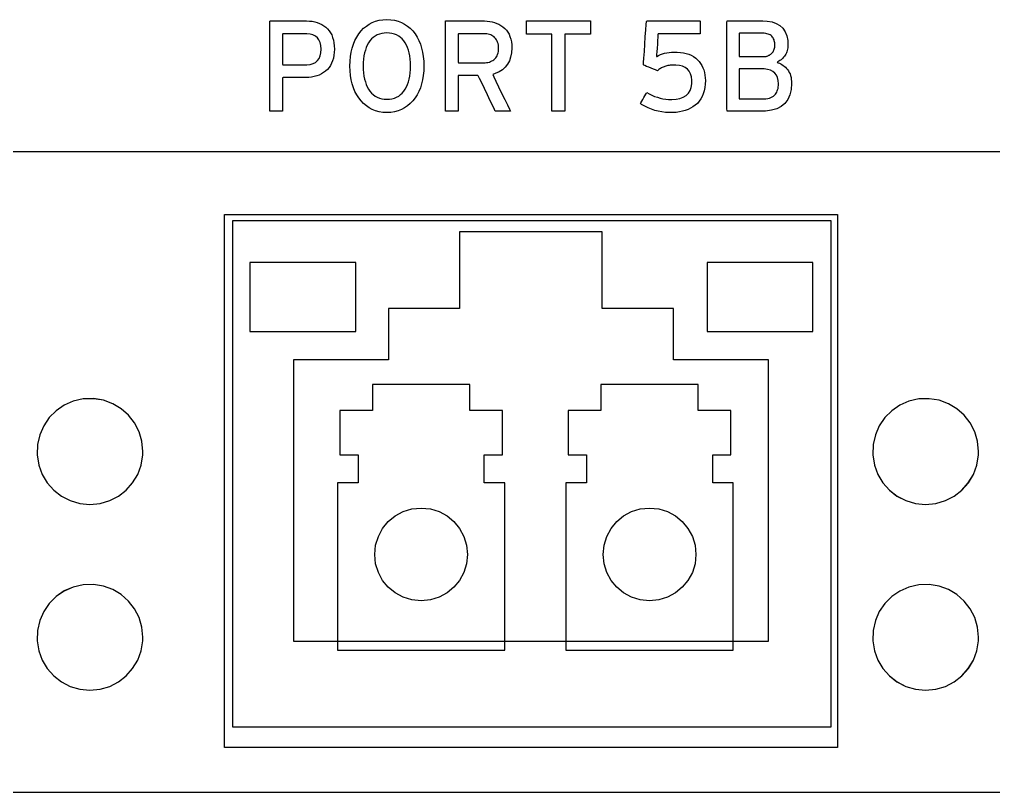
# Model space of a CAD drawing. Extents: x 1 to 47.7, y 0.2 to 33.3.
# Drawn here: x 39.518 to 40.567, y 12.679 to 13.511 of the extents above; entities that cross this region are included whole.
import ezdxf

# ---------------------------------------------------------------- set-up
doc = ezdxf.new("R2010")
doc.units = 0
doc.header["$MEASUREMENT"] = 0
for name, color, linetype in [('2_1__NONE__X', 7, 'CONTINUOUS'), ('2_2__PORTS_5A___5B_WPTP__2', 7, 'CONTINUOUS'), ('2_3__PORTS_5A___5B_WPTP__2', 7, 'CONTINUOUS'), ('2_4__PORTS_5A___5B_WPTP__1', 7, 'CONTINUOUS'), ('2_5__PORTS_5C___5D__2__10-', 7, 'CONTINUOUS'), ('2_6__PORTS_5C___5D__2__100', 7, 'CONTINUOUS'), ('2_7__PORTS_5C___5D__1__10-', 7, 'CONTINUOUS'), ('4_0_____DWG', 7, 'CONTINUOUS')]:
    doc.layers.add(name, color=color, linetype=linetype)

msp = doc.modelspace()

# ---------------------------------------------------------------- linework, layer by layer
at = {"layer": '2_1__NONE__X'}
for points in [[(39.4629, 13.3686), (39.6109, 13.3686), (39.7654, 13.3686), (39.9251, 13.3686), (40.0887, 13.3686), (40.4226, 13.3686), (40.7565, 13.3686)], [(40.7565, 12.6786), (40.4226, 12.6786), (40.0887, 12.6786), (39.9251, 12.6786), (39.7654, 12.6786), (39.6109, 12.6786), (39.4629, 12.6786)]]:
    msp.add_lwpolyline(points, dxfattribs=at)
at = {"layer": '2_2__PORTS_5A___5B_WPTP__2'}
for points in [[(40.3991, 13.3011), (40.3991, 12.727), (39.739, 12.727), (39.739, 13.3011), (40.3991, 13.3011)], [(40.2226, 13.1445), (40.2226, 13.1996), (40.1458, 13.1996), (40.1458, 13.2823), (39.9922, 13.2823), (39.9922, 13.1996), (39.9155, 13.1996), (39.9155, 13.1445), (39.8131, 13.1445), (39.8131, 12.8414), (40.3249, 12.8414), (40.3249, 13.1445), (40.2226, 13.1445)], [(39.7663, 13.2491), (39.7663, 13.1748), (39.8803, 13.1748), (39.8803, 13.2491), (39.7663, 13.2491)], [(40.2586, 13.2491), (40.2586, 13.1748), (40.3726, 13.1748), (40.3726, 13.2491), (40.2586, 13.2491)]]:
    msp.add_lwpolyline(points, dxfattribs=at)
for points in [[(39.651, 13.0458), (39.65, 13.0568), (39.6469, 13.0671), (39.642, 13.0765), (39.6356, 13.0848), (39.6277, 13.0918), (39.6186, 13.0972), (39.6086, 13.1009), (39.5978, 13.1027), (39.5866, 13.1023), (39.576, 13.0999), (39.5663, 13.0956), (39.5576, 13.0896), (39.5502, 13.0822), (39.5442, 13.0735), (39.5399, 13.0638), (39.5375, 13.0532), (39.5371, 13.042), (39.5389, 13.0312), (39.5426, 13.0211), (39.548, 13.0121), (39.555, 13.0042), (39.5633, 12.9978), (39.5727, 12.9929), (39.583, 12.9898), (39.594, 12.9887), (39.6051, 12.9898), (39.6154, 12.9929), (39.6248, 12.9978), (39.6331, 13.0042), (39.64, 13.0121), (39.6455, 13.0211), (39.6492, 13.0312), (39.6509, 13.042), (39.651, 13.0458), (39.651, 13.0458), (39.651, 13.0458), (39.651, 13.0458), (39.651, 13.0458), (39.651, 13.0458), (39.651, 13.0458), (39.651, 13.0458), (39.651, 13.0458), (39.651, 13.0458), (39.651, 13.0458), (39.651, 13.0458), (39.651, 13.0458), (39.651, 13.0458), (39.651, 13.0458), (39.651, 13.0458)], [(39.651, 12.8458), (39.65, 12.8568), (39.6469, 12.8671), (39.642, 12.8765), (39.6356, 12.8848), (39.6277, 12.8918), (39.6186, 12.8972), (39.6086, 12.9009), (39.5978, 12.9026), (39.5866, 12.9023), (39.576, 12.8998), (39.5663, 12.8956), (39.5576, 12.8896), (39.5502, 12.8822), (39.5442, 12.8735), (39.5399, 12.8638), (39.5375, 12.8532), (39.5371, 12.842), (39.5389, 12.8312), (39.5426, 12.8211), (39.548, 12.8121), (39.555, 12.8042), (39.5633, 12.7978), (39.5727, 12.7929), (39.583, 12.7898), (39.594, 12.7888), (39.6051, 12.7898), (39.6154, 12.7929), (39.6248, 12.7978), (39.6331, 12.8042), (39.64, 12.8121), (39.6455, 12.8211), (39.6492, 12.8312), (39.6509, 12.842), (39.651, 12.8458), (39.651, 12.8458), (39.651, 12.8458), (39.651, 12.8458), (39.651, 12.8458), (39.651, 12.8458), (39.651, 12.8458), (39.651, 12.8458), (39.651, 12.8458), (39.651, 12.8458), (39.651, 12.8458), (39.651, 12.8458), (39.651, 12.8458), (39.651, 12.8458), (39.651, 12.8458), (39.651, 12.8458)]]:
    msp.add_lwpolyline(points, close=True, dxfattribs=at)
at = {"layer": '2_3__PORTS_5A___5B_WPTP__2'}
for points in [[(40.3925, 13.2941), (39.7477, 13.2941), (39.7477, 12.7494), (40.3925, 12.7494), (40.3925, 13.2941)], [(40.0187, 13.0119), (40.0187, 13.042), (40.0382, 13.042), (40.0382, 13.0899), (40.0032, 13.0899), (40.0032, 13.118), (39.8982, 13.118), (39.8982, 13.0899), (39.8632, 13.0899), (39.8632, 13.042), (39.8827, 13.042), (39.8827, 13.0119), (39.8607, 13.0119), (39.8607, 12.8319), (40.0407, 12.8319), (40.0407, 13.0119), (40.0187, 13.0119)], [(40.2647, 13.0119), (40.2647, 13.042), (40.2842, 13.042), (40.2842, 13.0899), (40.2492, 13.0899), (40.2492, 13.118), (40.1442, 13.118), (40.1442, 13.0899), (40.1092, 13.0899), (40.1092, 13.042), (40.1287, 13.042), (40.1287, 13.0119), (40.1067, 13.0119), (40.1067, 12.8319), (40.2867, 12.8319), (40.2867, 13.0119), (40.2647, 13.0119)]]:
    msp.add_lwpolyline(points, dxfattribs=at)
for points in [[(39.651, 13.0457), (39.6499, 13.0568), (39.6469, 13.0671), (39.642, 13.0765), (39.6355, 13.0848), (39.6277, 13.0918), (39.6186, 13.0972), (39.6086, 13.1009), (39.5977, 13.1026), (39.5866, 13.1023), (39.576, 13.0999), (39.5663, 13.0956), (39.5576, 13.0896), (39.5502, 13.0822), (39.5442, 13.0735), (39.5399, 13.0638), (39.5375, 13.0532), (39.5371, 13.042), (39.5389, 13.0312), (39.5426, 13.0211), (39.548, 13.0121), (39.555, 13.0042), (39.5632, 12.9978), (39.5726, 12.9929), (39.583, 12.9898), (39.594, 12.9887), (39.605, 12.9898), (39.6154, 12.9929), (39.6248, 12.9978), (39.6331, 13.0042), (39.64, 13.0121), (39.6454, 13.0211), (39.6491, 13.0312), (39.6509, 13.042), (39.651, 13.0457), (39.651, 13.0457), (39.651, 13.0457), (39.651, 13.0457), (39.651, 13.0457), (39.651, 13.0457), (39.651, 13.0457), (39.651, 13.0457), (39.651, 13.0457), (39.651, 13.0457), (39.651, 13.0457), (39.651, 13.0457), (39.651, 13.0457), (39.651, 13.0457), (39.651, 13.0457), (39.651, 13.0457)], [(39.9507, 12.8849), (39.9406, 12.8859), (39.9312, 12.8889), (39.9227, 12.8935), (39.9153, 12.8996), (39.9092, 12.907), (39.9046, 12.9155), (39.9017, 12.9249), (39.9007, 12.9349), (39.9017, 12.945), (39.9046, 12.9544), (39.9092, 12.9629), (39.9153, 12.9703), (39.9227, 12.9764), (39.9312, 12.981), (39.9406, 12.9839), (39.9507, 12.9849), (39.9608, 12.9839), (39.9701, 12.981), (39.9786, 12.9764), (39.986, 12.9703), (39.9921, 12.9629), (39.9967, 12.9544), (39.9997, 12.945), (40.0007, 12.9349), (39.9997, 12.9249), (39.9967, 12.9155), (39.9921, 12.907), (39.986, 12.8996), (39.9786, 12.8935), (39.9701, 12.8889), (39.9608, 12.8859)], [(40.1967, 12.8849), (40.1866, 12.8859), (40.1772, 12.8889), (40.1687, 12.8935), (40.1613, 12.8996), (40.1552, 12.907), (40.1506, 12.9155), (40.1477, 12.9249), (40.1467, 12.9349), (40.1477, 12.945), (40.1506, 12.9544), (40.1552, 12.9629), (40.1613, 12.9703), (40.1687, 12.9764), (40.1772, 12.981), (40.1866, 12.9839), (40.1967, 12.9849), (40.2067, 12.9839), (40.2161, 12.981), (40.2246, 12.9764), (40.232, 12.9703), (40.2381, 12.9629), (40.2428, 12.9544), (40.2457, 12.945), (40.2467, 12.9349), (40.2457, 12.9249), (40.2428, 12.9155), (40.2381, 12.907), (40.232, 12.8996), (40.2246, 12.8935), (40.2161, 12.8889), (40.2067, 12.8859)], [(39.651, 12.8458), (39.6499, 12.8568), (39.6469, 12.8671), (39.642, 12.8765), (39.6355, 12.8848), (39.6277, 12.8918), (39.6186, 12.8972), (39.6086, 12.9009), (39.5977, 12.9026), (39.5866, 12.9023), (39.576, 12.8998), (39.5663, 12.8955), (39.5576, 12.8896), (39.5502, 12.8822), (39.5442, 12.8735), (39.5399, 12.8638), (39.5375, 12.8532), (39.5371, 12.842), (39.5389, 12.8312), (39.5426, 12.8211), (39.548, 12.8121), (39.555, 12.8042), (39.5632, 12.7978), (39.5726, 12.7929), (39.583, 12.7898), (39.594, 12.7888), (39.605, 12.7898), (39.6154, 12.7929), (39.6248, 12.7978), (39.6331, 12.8042), (39.64, 12.8121), (39.6454, 12.8211), (39.6491, 12.8312), (39.6509, 12.842), (39.651, 12.8458), (39.651, 12.8458), (39.651, 12.8458), (39.651, 12.8458), (39.651, 12.8458), (39.651, 12.8458), (39.651, 12.8458), (39.651, 12.8458), (39.651, 12.8458), (39.651, 12.8458), (39.651, 12.8458), (39.651, 12.8458), (39.651, 12.8458), (39.651, 12.8458), (39.651, 12.8458), (39.651, 12.8458)]]:
    msp.add_lwpolyline(points, close=True, dxfattribs=at)
at = {"layer": '2_4__PORTS_5A___5B_WPTP__1'}
for points in [[(40.3991, 13.3011), (40.3991, 12.727), (39.739, 12.727), (39.739, 13.3011), (40.3991, 13.3011)], [(40.2226, 13.1445), (40.2226, 13.1996), (40.1458, 13.1996), (40.1458, 13.2823), (39.9922, 13.2823), (39.9922, 13.1996), (39.9155, 13.1996), (39.9155, 13.1445), (39.8131, 13.1445), (39.8131, 12.8414), (40.3249, 12.8414), (40.3249, 13.1445), (40.2226, 13.1445)], [(39.7663, 13.2491), (39.7663, 13.1748), (39.8803, 13.1748), (39.8803, 13.2491), (39.7663, 13.2491)], [(40.2586, 13.2491), (40.2586, 13.1748), (40.3726, 13.1748), (40.3726, 13.2491), (40.2586, 13.2491)]]:
    msp.add_lwpolyline(points, dxfattribs=at)
for points in [[(39.651, 13.0458), (39.65, 13.0568), (39.6469, 13.0671), (39.642, 13.0765), (39.6356, 13.0848), (39.6277, 13.0918), (39.6186, 13.0972), (39.6086, 13.1009), (39.5978, 13.1027), (39.5866, 13.1023), (39.576, 13.0999), (39.5663, 13.0956), (39.5576, 13.0896), (39.5502, 13.0822), (39.5442, 13.0735), (39.5399, 13.0638), (39.5375, 13.0532), (39.5371, 13.042), (39.5389, 13.0312), (39.5426, 13.0211), (39.548, 13.0121), (39.555, 13.0042), (39.5633, 12.9978), (39.5727, 12.9929), (39.583, 12.9898), (39.594, 12.9887), (39.6051, 12.9898), (39.6154, 12.9929), (39.6248, 12.9978), (39.6331, 13.0042), (39.64, 13.0121), (39.6455, 13.0211), (39.6492, 13.0312), (39.6509, 13.042), (39.651, 13.0458), (39.651, 13.0458), (39.651, 13.0458), (39.651, 13.0458), (39.651, 13.0458), (39.651, 13.0458), (39.651, 13.0458), (39.651, 13.0458), (39.651, 13.0458), (39.651, 13.0458), (39.651, 13.0458), (39.651, 13.0458), (39.651, 13.0458), (39.651, 13.0458), (39.651, 13.0458), (39.651, 13.0458)], [(39.651, 12.8458), (39.65, 12.8568), (39.6469, 12.8671), (39.642, 12.8765), (39.6356, 12.8848), (39.6277, 12.8918), (39.6186, 12.8972), (39.6086, 12.9009), (39.5978, 12.9026), (39.5866, 12.9023), (39.576, 12.8998), (39.5663, 12.8956), (39.5576, 12.8896), (39.5502, 12.8822), (39.5442, 12.8735), (39.5399, 12.8638), (39.5375, 12.8532), (39.5371, 12.842), (39.5389, 12.8312), (39.5426, 12.8211), (39.548, 12.8121), (39.555, 12.8042), (39.5633, 12.7978), (39.5727, 12.7929), (39.583, 12.7898), (39.594, 12.7888), (39.6051, 12.7898), (39.6154, 12.7929), (39.6248, 12.7978), (39.6331, 12.8042), (39.64, 12.8121), (39.6455, 12.8211), (39.6492, 12.8312), (39.6509, 12.842), (39.651, 12.8458), (39.651, 12.8458), (39.651, 12.8458), (39.651, 12.8458), (39.651, 12.8458), (39.651, 12.8458), (39.651, 12.8458), (39.651, 12.8458), (39.651, 12.8458), (39.651, 12.8458), (39.651, 12.8458), (39.651, 12.8458), (39.651, 12.8458), (39.651, 12.8458), (39.651, 12.8458), (39.651, 12.8458)]]:
    msp.add_lwpolyline(points, close=True, dxfattribs=at)
at = {"layer": '2_5__PORTS_5C___5D__2__10-'}
for points in [[(40.5511, 13.0457), (40.55, 13.0568), (40.5469, 13.0671), (40.542, 13.0765), (40.5356, 13.0848), (40.5277, 13.0918), (40.5187, 13.0972), (40.5086, 13.1009), (40.4978, 13.1026), (40.4866, 13.1023), (40.476, 13.0999), (40.4663, 13.0956), (40.4576, 13.0896), (40.4502, 13.0822), (40.4442, 13.0735), (40.4399, 13.0638), (40.4375, 13.0532), (40.4372, 13.042), (40.4389, 13.0312), (40.4426, 13.0211), (40.448, 13.0121), (40.455, 13.0042), (40.4633, 12.9978), (40.4727, 12.9929), (40.483, 12.9898), (40.494, 12.9887), (40.5051, 12.9898), (40.5154, 12.9929), (40.5248, 12.9978), (40.5331, 13.0042), (40.5401, 13.0121), (40.5455, 13.0211), (40.5492, 13.0312), (40.5509, 13.042), (40.5511, 13.0457), (40.5511, 13.0457), (40.5511, 13.0457), (40.5511, 13.0457), (40.5511, 13.0457), (40.5511, 13.0457), (40.5511, 13.0457), (40.5511, 13.0457), (40.5511, 13.0457), (40.5511, 13.0457), (40.5511, 13.0457), (40.5511, 13.0457), (40.5511, 13.0457), (40.5511, 13.0457), (40.5511, 13.0457), (40.5511, 13.0457)], [(40.5511, 12.8458), (40.55, 12.8568), (40.5469, 12.8671), (40.542, 12.8765), (40.5356, 12.8848), (40.5277, 12.8918), (40.5187, 12.8972), (40.5086, 12.9009), (40.4978, 12.9026), (40.4866, 12.9023), (40.476, 12.8998), (40.4663, 12.8955), (40.4576, 12.8896), (40.4502, 12.8822), (40.4442, 12.8735), (40.4399, 12.8638), (40.4375, 12.8532), (40.4372, 12.842), (40.4389, 12.8312), (40.4426, 12.8211), (40.448, 12.8121), (40.455, 12.8042), (40.4633, 12.7978), (40.4727, 12.7929), (40.483, 12.7898), (40.494, 12.7888), (40.5051, 12.7898), (40.5154, 12.7929), (40.5248, 12.7978), (40.5331, 12.8042), (40.5401, 12.8121), (40.5455, 12.8211), (40.5492, 12.8312), (40.5509, 12.842), (40.5511, 12.8458), (40.5511, 12.8458), (40.5511, 12.8458), (40.5511, 12.8458), (40.5511, 12.8458), (40.5511, 12.8458), (40.5511, 12.8458), (40.5511, 12.8458), (40.5511, 12.8458), (40.5511, 12.8458), (40.5511, 12.8458), (40.5511, 12.8458), (40.5511, 12.8458), (40.5511, 12.8458), (40.5511, 12.8458), (40.5511, 12.8458)]]:
    msp.add_lwpolyline(points, close=True, dxfattribs=at)
at = {"layer": '2_6__PORTS_5C___5D__2__100'}
for points in [[(40.551, 13.0457), (40.55, 13.0568), (40.5469, 13.0671), (40.542, 13.0765), (40.5355, 13.0848), (40.5277, 13.0918), (40.5186, 13.0972), (40.5086, 13.1009), (40.4978, 13.1026), (40.4866, 13.1023), (40.476, 13.0999), (40.4663, 13.0956), (40.4576, 13.0896), (40.4502, 13.0822), (40.4442, 13.0735), (40.4399, 13.0638), (40.4375, 13.0532), (40.4371, 13.042), (40.4389, 13.0312), (40.4426, 13.0211), (40.448, 13.0121), (40.455, 13.0042), (40.4632, 12.9978), (40.4726, 12.9929), (40.483, 12.9898), (40.494, 12.9887), (40.5051, 12.9898), (40.5154, 12.9929), (40.5248, 12.9978), (40.5331, 13.0042), (40.54, 13.0121), (40.5455, 13.0211), (40.5491, 13.0312), (40.5509, 13.042), (40.551, 13.0457), (40.551, 13.0457), (40.551, 13.0457), (40.551, 13.0457), (40.551, 13.0457), (40.551, 13.0457), (40.551, 13.0457), (40.551, 13.0457), (40.551, 13.0457), (40.551, 13.0457), (40.551, 13.0457), (40.551, 13.0457), (40.551, 13.0457), (40.551, 13.0457), (40.551, 13.0457), (40.551, 13.0457)], [(40.551, 12.8458), (40.55, 12.8568), (40.5469, 12.8671), (40.542, 12.8765), (40.5355, 12.8848), (40.5277, 12.8918), (40.5186, 12.8972), (40.5086, 12.9009), (40.4978, 12.9026), (40.4866, 12.9023), (40.476, 12.8998), (40.4663, 12.8955), (40.4576, 12.8896), (40.4502, 12.8822), (40.4442, 12.8735), (40.4399, 12.8638), (40.4375, 12.8532), (40.4371, 12.842), (40.4389, 12.8312), (40.4426, 12.8211), (40.448, 12.8121), (40.455, 12.8042), (40.4632, 12.7978), (40.4726, 12.7929), (40.483, 12.7898), (40.494, 12.7888), (40.5051, 12.7898), (40.5154, 12.7929), (40.5248, 12.7978), (40.5331, 12.8042), (40.54, 12.8121), (40.5455, 12.8211), (40.5491, 12.8312), (40.5509, 12.842), (40.551, 12.8458), (40.551, 12.8458), (40.551, 12.8458), (40.551, 12.8458), (40.551, 12.8458), (40.551, 12.8458), (40.551, 12.8458), (40.551, 12.8458), (40.551, 12.8458), (40.551, 12.8458), (40.551, 12.8458), (40.551, 12.8458), (40.551, 12.8458), (40.551, 12.8458), (40.551, 12.8458), (40.551, 12.8458)]]:
    msp.add_lwpolyline(points, close=True, dxfattribs=at)
at = {"layer": '2_7__PORTS_5C___5D__1__10-'}
for points in [[(40.551, 13.0457), (40.55, 13.0568), (40.5469, 13.0671), (40.542, 13.0765), (40.5355, 13.0848), (40.5277, 13.0918), (40.5186, 13.0972), (40.5086, 13.1009), (40.4978, 13.1026), (40.4866, 13.1023), (40.476, 13.0999), (40.4663, 13.0956), (40.4576, 13.0896), (40.4502, 13.0822), (40.4442, 13.0735), (40.4399, 13.0638), (40.4375, 13.0532), (40.4371, 13.042), (40.4389, 13.0312), (40.4426, 13.0211), (40.448, 13.0121), (40.455, 13.0042), (40.4632, 12.9978), (40.4726, 12.9929), (40.483, 12.9898), (40.494, 12.9887), (40.5051, 12.9898), (40.5154, 12.9929), (40.5248, 12.9978), (40.5331, 13.0042), (40.54, 13.0121), (40.5455, 13.0211), (40.5491, 13.0312), (40.5509, 13.042), (40.551, 13.0457), (40.551, 13.0457), (40.551, 13.0457), (40.551, 13.0457), (40.551, 13.0457), (40.551, 13.0457), (40.551, 13.0457), (40.551, 13.0457), (40.551, 13.0457), (40.551, 13.0457), (40.551, 13.0457), (40.551, 13.0457), (40.551, 13.0457), (40.551, 13.0457), (40.551, 13.0457), (40.551, 13.0457)], [(40.551, 12.8458), (40.55, 12.8568), (40.5469, 12.8671), (40.542, 12.8765), (40.5355, 12.8848), (40.5277, 12.8918), (40.5186, 12.8972), (40.5086, 12.9009), (40.4978, 12.9026), (40.4866, 12.9023), (40.476, 12.8998), (40.4663, 12.8955), (40.4576, 12.8896), (40.4502, 12.8822), (40.4442, 12.8735), (40.4399, 12.8638), (40.4375, 12.8532), (40.4371, 12.842), (40.4389, 12.8312), (40.4426, 12.8211), (40.448, 12.8121), (40.455, 12.8042), (40.4632, 12.7978), (40.4726, 12.7929), (40.483, 12.7898), (40.494, 12.7888), (40.5051, 12.7898), (40.5154, 12.7929), (40.5248, 12.7978), (40.5331, 12.8042), (40.54, 12.8121), (40.5455, 12.8211), (40.5491, 12.8312), (40.5509, 12.842), (40.551, 12.8458), (40.551, 12.8458), (40.551, 12.8458), (40.551, 12.8458), (40.551, 12.8458), (40.551, 12.8458), (40.551, 12.8458), (40.551, 12.8458), (40.551, 12.8458), (40.551, 12.8458), (40.551, 12.8458), (40.551, 12.8458), (40.551, 12.8458), (40.551, 12.8458), (40.551, 12.8458), (40.551, 12.8458)]]:
    msp.add_lwpolyline(points, close=True, dxfattribs=at)
at = {"layer": '4_0_____DWG'}
for points in [[(39.8574, 13.4789), (39.8572, 13.4755), (39.8568, 13.4723), (39.8562, 13.4693), (39.8554, 13.4665), (39.8543, 13.4639), (39.853, 13.4614), (39.8515, 13.4592), (39.8497, 13.4572), (39.8477, 13.4554), (39.8456, 13.4537), (39.8433, 13.4523), (39.8409, 13.4511), (39.8383, 13.4502), (39.8356, 13.4494), (39.8327, 13.4488), (39.8297, 13.4485), (39.8265, 13.4484), (39.8254, 13.4484), (39.8231, 13.4484), (39.8196, 13.4484), (39.8155, 13.4484), (39.8112, 13.4484), (39.8072, 13.4484), (39.804, 13.4484), (39.802, 13.4484), (39.8015, 13.4482), (39.8015, 13.446), (39.8015, 13.4417), (39.8015, 13.4361), (39.8015, 13.4299), (39.8015, 13.4237), (39.8015, 13.4182), (39.8015, 13.4141), (39.8015, 13.4122), (39.8012, 13.4121), (39.8, 13.4121), (39.7981, 13.4121), (39.7958, 13.4121), (39.7934, 13.4121), (39.7911, 13.4121), (39.7893, 13.4121), (39.788, 13.4121), (39.7877, 13.4123), (39.7877, 13.4175), (39.7877, 13.4284), (39.7877, 13.4431), (39.7877, 13.4598), (39.7877, 13.4766), (39.7877, 13.4916), (39.7877, 13.503), (39.7877, 13.5089), (39.7884, 13.5093), (39.7916, 13.5093), (39.7968, 13.5093), (39.8032, 13.5093), (39.8101, 13.5093), (39.8167, 13.5093), (39.8222, 13.5093), (39.8259, 13.5093), (39.8274, 13.5093), (39.8305, 13.5092), (39.8334, 13.5089), (39.8361, 13.5083), (39.8387, 13.5076), (39.8412, 13.5067), (39.8436, 13.5055), (39.8458, 13.5042), (39.8479, 13.5026), (39.8498, 13.5008), (39.8516, 13.4988), (39.8531, 13.4966), (39.8544, 13.4942), (39.8554, 13.4915), (39.8562, 13.4887), (39.8568, 13.4856), (39.8572, 13.4824)], [(39.9537, 13.4608), (39.9535, 13.4556), (39.953, 13.4507), (39.9523, 13.446), (39.9512, 13.4416), (39.9499, 13.4374), (39.9483, 13.4335), (39.9464, 13.4298), (39.9442, 13.4264), (39.9417, 13.4232), (39.939, 13.4203), (39.936, 13.4178), (39.9329, 13.4156), (39.9295, 13.4139), (39.9259, 13.4125), (39.922, 13.4115), (39.918, 13.4108), (39.9137, 13.4106), (39.9095, 13.4108), (39.9055, 13.4115), (39.9017, 13.4125), (39.8981, 13.4139), (39.8948, 13.4156), (39.8917, 13.4178), (39.8888, 13.4203), (39.8861, 13.4232), (39.8836, 13.4264), (39.8813, 13.4298), (39.8794, 13.4335), (39.8777, 13.4374), (39.8764, 13.4416), (39.8753, 13.446), (39.8746, 13.4507), (39.8741, 13.4556), (39.8739, 13.4608), (39.8741, 13.4659), (39.8746, 13.4709), (39.8753, 13.4756), (39.8764, 13.48), (39.8777, 13.4842), (39.8794, 13.4882), (39.8813, 13.4919), (39.8836, 13.4953), (39.8861, 13.4985), (39.8888, 13.5014), (39.8917, 13.5038), (39.8948, 13.5059), (39.8981, 13.5077), (39.9017, 13.509), (39.9055, 13.51), (39.9095, 13.5106), (39.9137, 13.5109), (39.918, 13.5106), (39.922, 13.51), (39.9259, 13.509), (39.9295, 13.5077), (39.9329, 13.5059), (39.936, 13.5038), (39.939, 13.5014), (39.9417, 13.4985), (39.9442, 13.4953), (39.9464, 13.4919), (39.9483, 13.4882), (39.9499, 13.4842), (39.9512, 13.48), (39.9523, 13.4756), (39.953, 13.4709), (39.9535, 13.4659)], [(40.0484, 13.4803), (40.048, 13.4751), (40.0471, 13.4704), (40.0457, 13.4663), (40.0438, 13.4626), (40.0413, 13.4594), (40.0382, 13.4567), (40.0347, 13.4544), (40.0306, 13.4527), (40.0278, 13.4517), (40.029, 13.4492), (40.0312, 13.4446), (40.0341, 13.4385), (40.0374, 13.4317), (40.0407, 13.4249), (40.0436, 13.4189), (40.0458, 13.4145), (40.0468, 13.4123), (40.0466, 13.4121), (40.0452, 13.4121), (40.043, 13.4121), (40.0404, 13.4121), (40.0376, 13.4121), (40.0349, 13.4121), (40.0326, 13.4121), (40.0311, 13.4121), (40.0306, 13.4121), (40.0298, 13.4138), (40.0278, 13.4178), (40.0251, 13.4234), (40.022, 13.4298), (40.0188, 13.4365), (40.0159, 13.4425), (40.0135, 13.4473), (40.0122, 13.4502), (40.0118, 13.4506), (40.0103, 13.4506), (40.0078, 13.4506), (40.0045, 13.4506), (40.0008, 13.4506), (39.9972, 13.4506), (39.9941, 13.4506), (39.9918, 13.4506), (39.9907, 13.4506), (39.9907, 13.4496), (39.9907, 13.4462), (39.9907, 13.441), (39.9907, 13.4347), (39.9907, 13.428), (39.9907, 13.4217), (39.9907, 13.4165), (39.9907, 13.4131), (39.9907, 13.4121), (39.99, 13.4121), (39.9885, 13.4121), (39.9864, 13.4121), (39.9841, 13.4121), (39.9817, 13.4121), (39.9796, 13.4121), (39.9779, 13.4121), (39.977, 13.4121), (39.9769, 13.4133), (39.9769, 13.4204), (39.9769, 13.4325), (39.9769, 13.4478), (39.9769, 13.4646), (39.9769, 13.4809), (39.9769, 13.495), (39.9769, 13.5051), (39.9769, 13.5093), (39.9781, 13.5093), (39.982, 13.5093), (39.9878, 13.5093), (39.9946, 13.5093), (40.0017, 13.5093), (40.0084, 13.5093), (40.0138, 13.5093), (40.0173, 13.5093), (40.0189, 13.5093), (40.0218, 13.5092), (40.0246, 13.5088), (40.0272, 13.5083), (40.0298, 13.5076), (40.0322, 13.5067), (40.0345, 13.5057), (40.0367, 13.5044), (40.0388, 13.503), (40.0408, 13.5013), (40.0425, 13.4994), (40.0441, 13.4973), (40.0454, 13.495), (40.0464, 13.4925), (40.0473, 13.4898), (40.0479, 13.4868), (40.0483, 13.4836)], [(40.2568, 13.4451), (40.2566, 13.4412), (40.2562, 13.4376), (40.2555, 13.4342), (40.2546, 13.431), (40.2534, 13.428), (40.2519, 13.4253), (40.2502, 13.4229), (40.2482, 13.4206), (40.246, 13.4186), (40.2435, 13.4169), (40.2409, 13.4153), (40.2382, 13.414), (40.2352, 13.4129), (40.2321, 13.412), (40.2288, 13.4113), (40.2254, 13.4108), (40.2217, 13.4106), (40.2179, 13.4106), (40.2139, 13.4108), (40.21, 13.4113), (40.2061, 13.4121), (40.2024, 13.413), (40.1987, 13.4143), (40.1951, 13.4158), (40.1915, 13.4175), (40.188, 13.4195), (40.187, 13.4204), (40.1875, 13.4213), (40.1884, 13.4228), (40.1894, 13.4247), (40.1906, 13.4268), (40.1917, 13.4288), (40.1927, 13.4305), (40.1934, 13.4317), (40.1937, 13.4322), (40.1963, 13.4308), (40.1992, 13.4294), (40.2022, 13.4281), (40.2052, 13.4271), (40.2082, 13.4262), (40.2112, 13.4256), (40.2143, 13.4251), (40.2173, 13.4248), (40.2206, 13.4247), (40.2253, 13.4251), (40.2295, 13.4259), (40.233, 13.4273), (40.236, 13.4292), (40.2385, 13.4315), (40.2403, 13.4344), (40.2416, 13.4377), (40.2423, 13.4416), (40.2424, 13.4457), (40.2419, 13.4493), (40.2409, 13.4525), (40.2395, 13.4552), (40.2376, 13.4574), (40.2352, 13.4592), (40.2323, 13.4605), (40.229, 13.4614), (40.2252, 13.4618), (40.2226, 13.4618), (40.2213, 13.4618), (40.2201, 13.4617), (40.2188, 13.4616), (40.2177, 13.4614), (40.2165, 13.4613), (40.2154, 13.461), (40.2143, 13.4607), (40.2133, 13.4604), (40.2123, 13.46), (40.2113, 13.4596), (40.2104, 13.4592), (40.2095, 13.4587), (40.2086, 13.4581), (40.2077, 13.4576), (40.2068, 13.457), (40.206, 13.4564), (40.2051, 13.4557), (40.2046, 13.456), (40.2031, 13.4565), (40.201, 13.4574), (40.1986, 13.4584), (40.196, 13.4594), (40.1936, 13.4604), (40.1917, 13.4612), (40.1904, 13.4617), (40.1901, 13.4619), (40.1902, 13.4644), (40.1906, 13.4694), (40.1911, 13.4763), (40.1916, 13.4842), (40.1921, 13.4923), (40.1926, 13.4996), (40.193, 13.5054), (40.1933, 13.5088), (40.1937, 13.5093), (40.1975, 13.5093), (40.2043, 13.5093), (40.213, 13.5093), (40.2228, 13.5093), (40.2325, 13.5093), (40.2411, 13.5093), (40.2476, 13.5093), (40.2509, 13.5093), (40.2512, 13.5091), (40.2512, 13.508), (40.2512, 13.5063), (40.2512, 13.5041), (40.2512, 13.5017), (40.2512, 13.4995), (40.2512, 13.4975), (40.2512, 13.4961), (40.2512, 13.4955), (40.2499, 13.4955), (40.2458, 13.4955), (40.2397, 13.4955), (40.2324, 13.4955), (40.2247, 13.4955), (40.2174, 13.4955), (40.2113, 13.4955), (40.2072, 13.4955), (40.2059, 13.4955), (40.2058, 13.4944), (40.2056, 13.4919), (40.2054, 13.4884), (40.2051, 13.4843), (40.2048, 13.4801), (40.2045, 13.4762), (40.2042, 13.4731), (40.2041, 13.4712), (40.2047, 13.4712), (40.2065, 13.4722), (40.2085, 13.4731), (40.2107, 13.4738), (40.2129, 13.4745), (40.2153, 13.475), (40.2178, 13.4754), (40.2204, 13.4756), (40.2231, 13.4758), (40.2264, 13.4758), (40.2299, 13.4755), (40.2332, 13.475), (40.2362, 13.4743), (40.2391, 13.4734), (40.2417, 13.4723), (40.2442, 13.471), (40.2464, 13.4694), (40.2484, 13.4676), (40.2501, 13.4657), (40.2517, 13.4636), (40.253, 13.4613), (40.2542, 13.459), (40.2551, 13.4565), (40.2559, 13.4538), (40.2564, 13.4511), (40.2567, 13.4482)], [(40.3497, 13.4419), (40.3492, 13.4354), (40.3478, 13.4296), (40.3456, 13.4247), (40.3425, 13.4206), (40.3385, 13.4173), (40.3337, 13.4148), (40.328, 13.4131), (40.3215, 13.4123), (40.3172, 13.4121), (40.3147, 13.4121), (40.3101, 13.4121), (40.3042, 13.4121), (40.2977, 13.4121), (40.2914, 13.4121), (40.2858, 13.4121), (40.2819, 13.4121), (40.2802, 13.4121), (40.2801, 13.4151), (40.2801, 13.4243), (40.2801, 13.4379), (40.2801, 13.4541), (40.2801, 13.4711), (40.2801, 13.4869), (40.2801, 13.4997), (40.2801, 13.5076), (40.2803, 13.5093), (40.2827, 13.5093), (40.2872, 13.5093), (40.2932, 13.5093), (40.2999, 13.5093), (40.3065, 13.5093), (40.3123, 13.5093), (40.3167, 13.5093), (40.3187, 13.5093), (40.3234, 13.5091), (40.3287, 13.5082), (40.3332, 13.5066), (40.3371, 13.5043), (40.3402, 13.5014), (40.3427, 13.4977), (40.3445, 13.4934), (40.3455, 13.4884), (40.3458, 13.4837), (40.3458, 13.4821), (40.3456, 13.4805), (40.3454, 13.479), (40.345, 13.4775), (40.3446, 13.4761), (40.3441, 13.4748), (40.3435, 13.4736), (40.3428, 13.4724), (40.342, 13.4713), (40.3411, 13.4702), (40.3402, 13.4692), (40.3393, 13.4683), (40.3383, 13.4674), (40.3372, 13.4666), (40.3361, 13.4659), (40.3349, 13.4652), (40.334, 13.4646), (40.3354, 13.4642), (40.3367, 13.4637), (40.338, 13.4631), (40.3393, 13.4623), (40.3406, 13.4615), (40.3418, 13.4605), (40.343, 13.4594), (40.3442, 13.4582), (40.3454, 13.4569), (40.3464, 13.4555), (40.3472, 13.4539), (40.348, 13.4523), (40.3486, 13.4505), (40.3491, 13.4485), (40.3494, 13.4464), (40.3496, 13.4443)], [(39.843, 13.4789), (39.8427, 13.4827), (39.8419, 13.486), (39.8406, 13.4888), (39.8389, 13.4912), (39.8368, 13.493), (39.8342, 13.4944), (39.8311, 13.4952), (39.8276, 13.4956), (39.8262, 13.4956), (39.8237, 13.4956), (39.82, 13.4956), (39.8156, 13.4956), (39.811, 13.4956), (39.8068, 13.4956), (39.8035, 13.4956), (39.8017, 13.4956), (39.8015, 13.4951), (39.8015, 13.4923), (39.8015, 13.4876), (39.8015, 13.4819), (39.8015, 13.4758), (39.8015, 13.47), (39.8015, 13.4654), (39.8015, 13.4626), (39.8017, 13.462), (39.8035, 13.462), (39.8068, 13.462), (39.811, 13.462), (39.8156, 13.462), (39.82, 13.462), (39.8237, 13.462), (39.8262, 13.462), (39.8276, 13.4621), (39.8312, 13.4625), (39.8343, 13.4634), (39.837, 13.4647), (39.8391, 13.4666), (39.8408, 13.4689), (39.842, 13.4718), (39.8428, 13.4751)], [(39.9393, 13.4608), (39.9392, 13.4646), (39.9389, 13.4682), (39.9385, 13.4716), (39.9379, 13.4749), (39.9371, 13.4779), (39.9361, 13.4807), (39.9349, 13.4833), (39.9336, 13.4858), (39.9321, 13.488), (39.9304, 13.4899), (39.9285, 13.4916), (39.9265, 13.493), (39.9242, 13.4942), (39.9219, 13.4951), (39.9193, 13.4958), (39.9166, 13.4962), (39.9137, 13.4964), (39.9109, 13.4962), (39.9082, 13.4958), (39.9057, 13.4951), (39.9034, 13.4942), (39.9012, 13.493), (39.8992, 13.4916), (39.8973, 13.4899), (39.8956, 13.488), (39.8941, 13.4858), (39.8927, 13.4833), (39.8916, 13.4807), (39.8906, 13.4779), (39.8897, 13.4749), (39.8891, 13.4716), (39.8886, 13.4682), (39.8884, 13.4646), (39.8883, 13.4608), (39.8884, 13.457), (39.8886, 13.4534), (39.8891, 13.45), (39.8897, 13.4468), (39.8906, 13.4438), (39.8916, 13.441), (39.8927, 13.4384), (39.8941, 13.436), (39.8956, 13.4338), (39.8973, 13.4317), (39.8992, 13.43), (39.9012, 13.4285), (39.9034, 13.4272), (39.9057, 13.4263), (39.9082, 13.4256), (39.9109, 13.4252), (39.9137, 13.4251), (39.9166, 13.4252), (39.9193, 13.4256), (39.9219, 13.4263), (39.9242, 13.4272), (39.9265, 13.4285), (39.9285, 13.43), (39.9304, 13.4317), (39.9321, 13.4338), (39.9336, 13.436), (39.9349, 13.4384), (39.9361, 13.441), (39.9371, 13.4438), (39.9379, 13.4468), (39.9385, 13.45), (39.9389, 13.4534), (39.9392, 13.457)], [(40.0342, 13.4799), (40.0341, 13.4817), (40.0339, 13.4833), (40.0336, 13.4849), (40.0331, 13.4864), (40.0326, 13.4877), (40.0319, 13.489), (40.0311, 13.4901), (40.0302, 13.4911), (40.0292, 13.4921), (40.0281, 13.4929), (40.0269, 13.4937), (40.0256, 13.4943), (40.0243, 13.4948), (40.0228, 13.4952), (40.0213, 13.4954), (40.0196, 13.4956), (40.0181, 13.4956), (40.0168, 13.4956), (40.0137, 13.4956), (40.0095, 13.4956), (40.0048, 13.4956), (39.9999, 13.4956), (39.9956, 13.4956), (39.9924, 13.4956), (39.9908, 13.4956), (39.9907, 13.495), (39.9907, 13.4923), (39.9907, 13.488), (39.9907, 13.4827), (39.9907, 13.4772), (39.9907, 13.4719), (39.9907, 13.4676), (39.9907, 13.4649), (39.9908, 13.4643), (39.9924, 13.4643), (39.9956, 13.4643), (39.9999, 13.4643), (40.0048, 13.4643), (40.0095, 13.4643), (40.0137, 13.4643), (40.0168, 13.4643), (40.0181, 13.4643), (40.0196, 13.4643), (40.0212, 13.4645), (40.0227, 13.4647), (40.0242, 13.4651), (40.0255, 13.4656), (40.0268, 13.4662), (40.028, 13.4668), (40.0291, 13.4676), (40.0301, 13.4686), (40.0311, 13.4696), (40.0319, 13.4707), (40.0325, 13.4719), (40.0331, 13.4733), (40.0335, 13.4748), (40.0339, 13.4763), (40.0341, 13.478)], [(40.3317, 13.4833), (40.3317, 13.4845), (40.3316, 13.4858), (40.3314, 13.4869), (40.3311, 13.488), (40.3308, 13.4891), (40.3303, 13.4901), (40.3298, 13.4911), (40.3292, 13.492), (40.3285, 13.4928), (40.3277, 13.4936), (40.3267, 13.4942), (40.3256, 13.4947), (40.3245, 13.4952), (40.3232, 13.4955), (40.3218, 13.4958), (40.3203, 13.496), (40.3187, 13.496), (40.3177, 13.496), (40.3151, 13.496), (40.3115, 13.496), (40.3072, 13.496), (40.3027, 13.496), (40.2987, 13.496), (40.2955, 13.496), (40.2937, 13.496), (40.2934, 13.4958), (40.2934, 13.494), (40.2934, 13.4908), (40.2934, 13.4867), (40.2934, 13.4823), (40.2934, 13.4781), (40.2934, 13.4744), (40.2934, 13.4718), (40.2934, 13.4709), (40.2944, 13.4709), (40.297, 13.4709), (40.3006, 13.4709), (40.3049, 13.4709), (40.3094, 13.4709), (40.3134, 13.4709), (40.3166, 13.4709), (40.3184, 13.4709), (40.3191, 13.4709), (40.3199, 13.4709), (40.3207, 13.471), (40.3215, 13.4711), (40.3222, 13.4712), (40.3229, 13.4713), (40.3235, 13.4715), (40.3241, 13.4718), (40.3247, 13.472), (40.3253, 13.4723), (40.3258, 13.4726), (40.3263, 13.4729), (40.3268, 13.4732), (40.3273, 13.4735), (40.3278, 13.4738), (40.3282, 13.4742), (40.3286, 13.4746), (40.3291, 13.4752), (40.3297, 13.4761), (40.3303, 13.477), (40.3307, 13.4779), (40.3311, 13.4789), (40.3314, 13.4799), (40.3316, 13.481), (40.3317, 13.4821)], [(40.3356, 13.4415), (40.3353, 13.4451), (40.3346, 13.4483), (40.3333, 13.451), (40.3316, 13.4532), (40.3295, 13.455), (40.3269, 13.4563), (40.3238, 13.4572), (40.3202, 13.4577), (40.3185, 13.4577), (40.3163, 13.4577), (40.3128, 13.4577), (40.3085, 13.4577), (40.3039, 13.4577), (40.2996, 13.4577), (40.2961, 13.4577), (40.2939, 13.4577), (40.2934, 13.4576), (40.2934, 13.4555), (40.2934, 13.4515), (40.2934, 13.4463), (40.2934, 13.4406), (40.2934, 13.435), (40.2934, 13.4301), (40.2934, 13.4267), (40.2934, 13.4254), (40.2944, 13.4254), (40.2971, 13.4254), (40.3008, 13.4254), (40.3052, 13.4254), (40.3097, 13.4254), (40.3137, 13.4254), (40.3168, 13.4254), (40.3184, 13.4254), (40.32, 13.4255), (40.3221, 13.4256), (40.324, 13.4259), (40.3258, 13.4263), (40.3274, 13.4269), (40.3288, 13.4275), (40.3301, 13.4283), (40.3312, 13.4293), (40.3322, 13.4303), (40.333, 13.4314), (40.3337, 13.4326), (40.3343, 13.4339), (40.3347, 13.4353), (40.3351, 13.4367), (40.3354, 13.4382), (40.3356, 13.4398)]]:
    msp.add_lwpolyline(points, close=True, dxfattribs=at)
msp.add_lwpolyline([(40.1056, 13.4951), (40.1056, 13.4121), (40.0915, 13.4121), (40.0915, 13.4951), (40.0641, 13.4951), (40.0641, 13.5093), (40.1331, 13.5093), (40.1331, 13.4951), (40.1056, 13.4951)], dxfattribs=at)

doc.saveas('drawing.dxf')
